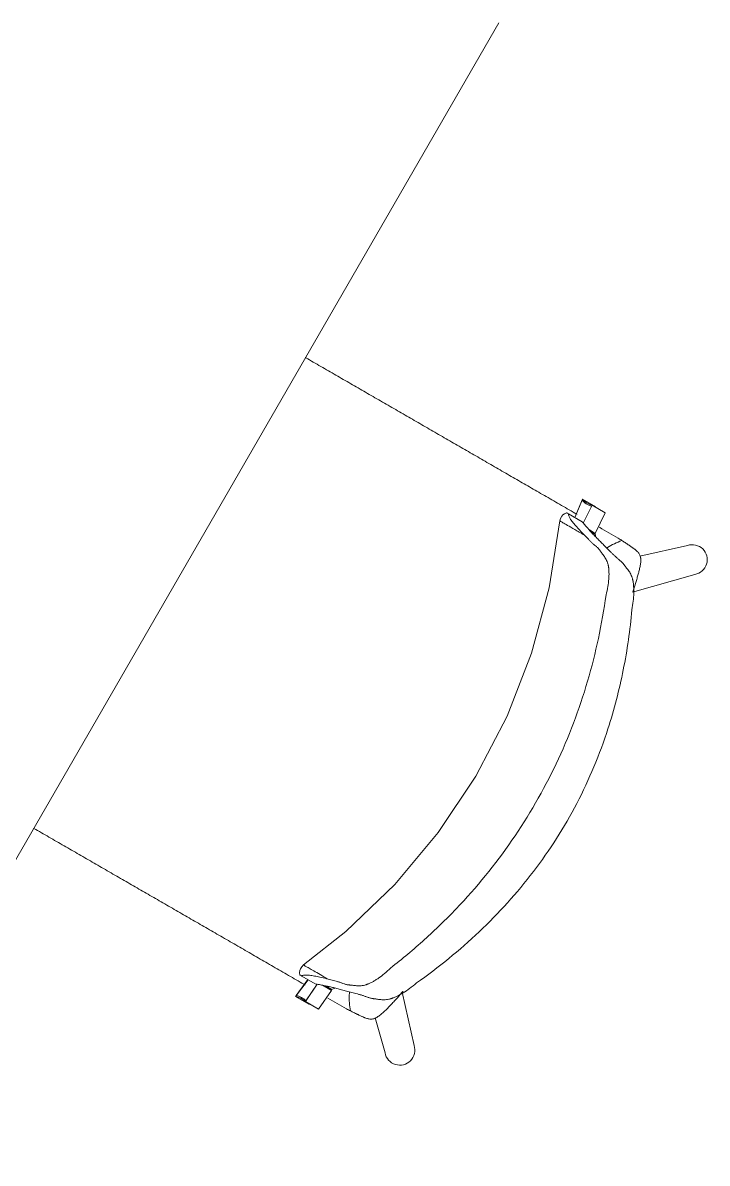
# Model space of a CAD drawing. Header units: millimetres. Extents: x 155927 to 326028, y -36033 to 97293.
# Drawn here: x 176135 to 176732, y 22766 to 23762 of the extents above; entities that cross this region are included whole.
import ezdxf

# ---------------------------------------------------------------- set-up
doc = ezdxf.new("R2010")
doc.units = ezdxf.units.MM
doc.header["$MEASUREMENT"] = 0
doc.layers.add('I-FURN', color=8, linetype='CONTINUOUS', lineweight=9)

msp = doc.modelspace()

# ---------------------------------------------------------------- linework, layer by layer
at = {"layer": 'I-FURN'}
for p, q in [((175975.36, 22766.09), (176550.34, 23762.03)), ((176623.04, 23345.04), (176616.61, 23330.01)), ((176623.49, 23345.88), (176616.69, 23329.97)), ((176635.03, 23339.21), (176623.49, 23345.88)), ((176624.09, 23325.11), (176631.74, 23340.73)), ((176631.74, 23340.73), (176643.29, 23334.07)), ((176603.58, 23327.01), (176594.43, 23268.63)), ((176604.14, 23329.09), (176603.58, 23327.01)), ((176605.27, 23331.07), (176604.14, 23329.09)), ((176606.28, 23332.19), (176605.27, 23331.07)), ((176607.78, 23333.33), (176606.28, 23332.19)), ((176609.5, 23334.12), (176607.78, 23333.33)), ((176611.29, 23333.09), (176623.09, 23326.27)), ((176643.29, 23334.07), (176634.52, 23316.15)), ((176634.52, 23316.15), (176629.4, 23319.1)), ((176634.06, 23315.31), (176631.45, 23316.82)), ((176715.18, 23305.61), (176673.37, 23296.28)), ((176667.11, 23264.8), (176721.6, 23280.29)), ((176594.43, 23268.63), (176579.02, 23211.56)), ((176579.02, 23211.56), (176557.53, 23156.48)), ((176557.53, 23156.48), (176530.21, 23104.04)), ((176530.21, 23104.04), (176497.39, 23054.86)), ((176497.39, 23054.86), (176459.44, 23009.51)), ((176459.44, 23009.51), (176416.81, 22968.53)), ((176416.81, 22968.53), (176379.69, 22939.24)), ((176377.03, 22935.75), (176378.18, 22937.71)), ((176378.18, 22937.71), (176379.69, 22939.24)), ((176383.81, 22926.34), (176372.86, 22911.73)), ((176383.69, 22926.41), (176373.31, 22912.56)), ((176376.33, 22932.44), (176376.56, 22934.31)), ((176376.5, 22930.56), (176376.33, 22932.44)), ((176376.56, 22934.31), (176377.03, 22935.75)), ((176378.29, 22929.52), (176390.1, 22922.71)), ((176381.44, 22907.15), (176391.7, 22922.41)), ((176381.89, 22907.99), (176391.6, 22922.43)), ((176404.12, 22917.04), (176392.99, 22900.48)), ((176396.47, 22921.46), (176404.12, 22917.04)), ((176399.46, 22920.83), (176404.57, 22917.88)), ((176372.86, 22911.73), (176384.41, 22905.06)), ((176392.99, 22900.48), (176381.44, 22907.15)), ((176476.31, 22868.83), (176465.95, 22915.35)), ((176442.32, 22892.97), (176450.99, 22862.42))]:
    msp.add_line(p, q, dxfattribs=at)
for centre, start, end in [((176719.23, 23293.16), 280.41756, 108.03379), ((176463.86, 22864.78), 190.39413, 18.01036)]:
    msp.add_arc(centre, 13.09, start, end, dxfattribs=at)
for centre, start_param, end_param in [((176635.95, 23356.63), 5.960696, 6.540192), ((176636.4, 23357.46), 5.960696, 6.540192), ((176369.29, 22894.74), 2.884586, 3.464082), ((176369.74, 22895.58), 2.884586, 3.464082), ((176380.83, 22888.08), 3.380441, 3.464082)]:
    msp.add_ellipse(centre, major_axis=(-8.7, -15.06), ratio=0.978487, start_param=start_param, end_param=end_param, dxfattribs=at)
for points, knots in [([(176381.28, 23469.79), (176381.46, 23469.68), (176383.8, 23468.33), (176388.32, 23465.72), (176394.91, 23461.92), (176401.52, 23458.1), (176410.24, 23453.07), (176421.05, 23446.82), (176431.83, 23440.6), (176440.53, 23435.58), (176447.14, 23431.76), (176453.75, 23427.94), (176462.48, 23422.9), (176473.32, 23416.65), (176486.28, 23409.17), (176499.41, 23401.58), (176512.52, 23394.01), (176525.41, 23386.57), (176536.19, 23380.35), (176544.88, 23375.33), (176551.49, 23371.52), (176558.05, 23367.73), (176566.63, 23362.78), (176577.22, 23356.66), (176587.93, 23350.48), (176596.68, 23345.42), (176603.38, 23341.56), (176610.14, 23337.66), (176615.2, 23334.74), (176618.03, 23333.1), (176618.64, 23332.75)], [-0.7515277, -0.7515277, -0.7515277, -0.7515277, -0.75, -0.7321429, -0.7142857, -0.6964286, -0.6785714, -0.6428571, -0.6071429, -0.5892857, -0.5714286, -0.5535714, -0.5357143, -0.5, -0.4642857, -0.4285714, -0.3928571, -0.3571429, -0.3214286, -0.3035714, -0.2857143, -0.2678571, -0.25, -0.2142857, -0.1785714, -0.1607143, -0.1428571, -0.125, -0.1071429, -0.1022726, -0.1022726, -0.1022726, -0.1022726]), ([(176603.58, 23327.01), (176603.58, 23327.01), (176603.7, 23326.94), (176604.15, 23326.68), (176604.93, 23326.23), (176606.66, 23325.24), (176610.04, 23323.28), (176616.28, 23319.68), (176621.93, 23316.42), (176625.18, 23314.54)], [0.3374293, 0.3374293, 0.3374293, 0.3374293, 0.3888889, 0.4444444, 0.5138889, 0.5833333, 0.7222222, 0.8611111, 1, 1, 1, 1]), ([(176628.06, 23320.59), (176629.35, 23319.06), (176631.62, 23316.53), (176635.25, 23312.76), (176638.23, 23309.75), (176641.33, 23306.64), (176644.62, 23303.37), (176647.58, 23300.41), (176650.05, 23297.98), (176651.62, 23296.41), (176652.91, 23295.21), (176654.21, 23294.1), (176655.54, 23293.02), (176656.88, 23291.84), (176657.88, 23290.87), (176658.71, 23289.97), (176659.28, 23289.27), (176659.61, 23288.85), (176659.86, 23288.53), (176660.1, 23288.19), (176660.44, 23287.76), (176661.04, 23286.99), (176661.94, 23285.87), (176663.04, 23284.47), (176664.12, 23282.96), (176665.15, 23281.31), (176666.07, 23279.47), (176666.73, 23277.75), (176667.11, 23276.44), (176667.29, 23275.65), (176667.42, 23275.05), (176667.54, 23274.42), (176667.68, 23273.58), (176667.9, 23272.06), (176668.13, 23269.77), (176668.26, 23266.83), (176668.24, 23262.68), (176667.83, 23257.02), (176667.07, 23252), (176666.57, 23249.37)], [0, 0, 0, 0, 0.142857, 0.214286, 0.285714, 0.357143, 0.428571, 0.5, 0.535714, 0.571429, 0.589286, 0.607143, 0.642857, 0.660714, 0.678571, 0.696429, 0.705357, 0.709821, 0.714286, 0.71875, 0.723214, 0.732143, 0.75, 0.767857, 0.785714, 0.803571, 0.821429, 0.839286, 0.848214, 0.852679, 0.857143, 0.861607, 0.866071, 0.875, 0.892857, 0.910714, 0.928571, 0.964286, 1, 1, 1, 1]), ([(176634.75, 23313.37), (176634.72, 23313.85), (176634.65, 23314.83), (176634.53, 23315.71), (176634.47, 23316.15)], [-0.5281276, -0.5281276, -0.5281276, -0.5281276, -0.3333333, -0.1258677, -0.1258677, -0.1258677, -0.1258677]), ([(176643.99, 23262.41), (176644.62, 23264.91), (176645.65, 23269.69), (176646.35, 23275.12), (176646.58, 23279.13), (176646.59, 23281.98), (176646.46, 23284.2), (176646.31, 23285.69), (176646.21, 23286.52), (176646.12, 23287.13), (176646.02, 23287.72), (176645.86, 23288.5), (176645.53, 23289.81), (176644.93, 23291.54), (176644.04, 23293.41), (176643.04, 23295.12), (176641.99, 23296.67), (176640.94, 23298.11), (176640.09, 23299.23), (176639.53, 23299.99), (176639.22, 23300.42), (176639, 23300.74), (176638.78, 23301.05), (176638.49, 23301.45), (176637.98, 23302.11), (176637.26, 23302.93), (176636.41, 23303.78), (176635.28, 23304.8), (176634.14, 23305.71), (176632.99, 23306.69), (176632.11, 23307.52), (176631.24, 23308.4), (176630.07, 23309.57), (176628.03, 23311.61), (176626.32, 23313.37), (176625.18, 23314.54)], [0, 0, 0, 0, 0.0625, 0.125, 0.15625, 0.1875, 0.21875, 0.234375, 0.242188, 0.25, 0.257812, 0.265625, 0.28125, 0.3125, 0.34375, 0.375, 0.40625, 0.4375, 0.46875, 0.484375, 0.492188, 0.5, 0.507812, 0.515625, 0.53125, 0.5625, 0.59375, 0.625, 0.6875, 0.71875, 0.75, 0.78125, 0.8125, 0.875, 1, 1, 1, 1]), ([(176657.88, 23309.85), (176655.56, 23309.03), (176651.19, 23307.15), (176646.85, 23304.74), (176644.66, 23303.29), (176644.33, 23303.07)], [0, 0, 0, 0, 0.02777778, 0.05555556, 0.06066679, 0.06066679, 0.06066679, 0.06066679]), ([(176657.88, 23309.85), (176658.78, 23309.27), (176660.17, 23308.35), (176661.8, 23307.28), (176662.72, 23306.67), (176663.4, 23306.21), (176664.07, 23305.76), (176664.9, 23305.19), (176665.91, 23304.5), (176666.92, 23303.79), (176667.64, 23303.26), (176668.06, 23302.95), (176668.38, 23302.72), (176668.69, 23302.48), (176669.1, 23302.16), (176669.8, 23301.61), (176670.73, 23300.82), (176671.73, 23299.86), (176672.58, 23298.87), (176673.32, 23297.72), (176673.89, 23296.35), (176674.2, 23295.06), (176674.33, 23293.97), (176674.36, 23293.17), (176674.36, 23292.37), (176674.31, 23291.27), (176674.15, 23289.84), (176673.87, 23288.06), (176673.5, 23286.22), (176673.09, 23284.45), (176672.69, 23282.85), (176672.28, 23281.29), (176671.82, 23279.62), (176671.3, 23277.8), (176670.59, 23275.36), (176669.26, 23271.02), (176668.09, 23267.36), (176667.35, 23265.09)], [0, 0, 0, 0, 0.0625, 0.09375, 0.109375, 0.125, 0.140625, 0.15625, 0.1875, 0.21875, 0.234375, 0.242188, 0.25, 0.257812, 0.265625, 0.28125, 0.3125, 0.34375, 0.375, 0.40625, 0.4375, 0.46875, 0.484375, 0.5, 0.515625, 0.53125, 0.5625, 0.59375, 0.625, 0.65625, 0.6875, 0.71875, 0.75, 0.78125, 0.8125, 0.875, 1, 1, 1, 1]), ([(176455.85, 22936.54), (176466.03, 22944.45), (176485.75, 22960.97), (176522.71, 22996.88), (176563.53, 23046.88), (176602.27, 23113.98), (176625.16, 23174.33), (176637.78, 23224.3), (176642.23, 23249.63), (176643.99, 23262.41)], [-1, -1, -1, -1, -0.9, -0.8, -0.6, -0.4, -0.2, -0.1, 0, 0, 0, 0]), ([(176666.57, 23249.37), (176665.01, 23231.72), (176659.99, 23196.69), (176645.19, 23139.5), (176620.29, 23079.37), (176582.08, 23019.49), (176542.36, 22975.68), (176506.89, 22944.52), (176488.1, 22930.29), (176478.43, 22923.5)], [-1, -1, -1, -1, -0.863636, -0.727273, -0.545455, -0.363636, -0.181818, -0.090909, 0, 0, 0, 0]), ([(176381.24, 22921.72), (176380.85, 22921.94), (176376.06, 22924.71), (176366.71, 22930.11), (176353.36, 22937.82), (176340.31, 22945.35), (176329.49, 22951.59), (176320.78, 22956.63), (176314.14, 22960.46), (176307.49, 22964.3), (176298.75, 22969.35), (176287.94, 22975.59), (176277.18, 22981.8), (176268.52, 22986.8), (176261.96, 22990.59), (176255.4, 22994.37), (176246.78, 22999.35), (176236.09, 23005.52), (176225.38, 23011.7), (176216.7, 23016.71), (176210.1, 23020.53), (176203.47, 23024.35), (176194.73, 23029.4), (176183.84, 23035.69), (176170.75, 23043.25), (176157.45, 23050.92), (176148.53, 23056.07), (176144.06, 23058.65), (176143.93, 23058.73)], [-0.896036, -0.896036, -0.896036, -0.896036, -0.8928571, -0.8571429, -0.8214286, -0.7857143, -0.75, -0.7321429, -0.7142857, -0.6964286, -0.6785714, -0.6428571, -0.6071429, -0.5892857, -0.5714286, -0.5535714, -0.5357143, -0.5, -0.4642857, -0.4464286, -0.4285714, -0.4107143, -0.3928571, -0.3571429, -0.3214286, -0.2857143, -0.25, -0.2489174, -0.2489174, -0.2489174, -0.2489174]), ([(176401.3, 22926.76), (176398.7, 22928.26), (176394.05, 22930.95), (176388.52, 22934.14), (176384.4, 22936.52), (176382.11, 22937.84), (176380.87, 22938.56), (176380.23, 22938.93), (176379.81, 22939.17), (176379.69, 22939.24), (176379.69, 22939.24)], [0, 0, 0, 0, 0.1111111, 0.2222222, 0.3333333, 0.4444444, 0.5, 0.5555556, 0.6111111, 0.6625707, 0.6625707, 0.6625707, 0.6625707]), ([(176401.3, 22926.76), (176402.88, 22926.37), (176405.26, 22925.76), (176408.05, 22925.02), (176409.64, 22924.59), (176410.85, 22924.27), (176412, 22923.93), (176413.42, 22923.42), (176414.78, 22922.89), (176416.23, 22922.42), (176417.4, 22922.11), (176418.47, 22921.9), (176419.29, 22921.78), (176419.78, 22921.73), (176420.16, 22921.7), (176420.55, 22921.67), (176421.07, 22921.61), (176422.01, 22921.51), (176423.41, 22921.34), (176425.18, 22921.14), (176427.05, 22921.01), (176429.02, 22921), (176431.09, 22921.17), (176432.89, 22921.51), (176434.19, 22921.88), (176434.94, 22922.13), (176435.51, 22922.34), (176436.08, 22922.57), (176436.85, 22922.89), (176438.21, 22923.5), (176440.2, 22924.51), (176442.66, 22925.94), (176446.02, 22928.14), (176450.37, 22931.47), (176454, 22934.74), (176455.85, 22936.54)], [0, 0, 0, 0, 0.125, 0.1875, 0.21875, 0.25, 0.28125, 0.3125, 0.375, 0.40625, 0.4375, 0.46875, 0.484375, 0.492188, 0.5, 0.507812, 0.515625, 0.53125, 0.5625, 0.59375, 0.625, 0.65625, 0.6875, 0.71875, 0.734375, 0.742188, 0.75, 0.757812, 0.765625, 0.78125, 0.8125, 0.84375, 0.875, 0.9375, 1, 1, 1, 1]), ([(176478.43, 22923.5), (176476.4, 22921.76), (176472.44, 22918.59), (176467.74, 22915.41), (176464.15, 22913.31), (176461.55, 22911.96), (176459.45, 22911.01), (176458.02, 22910.44), (176457.22, 22910.14), (176456.62, 22909.93), (176456.03, 22909.74), (176455.26, 22909.51), (176453.93, 22909.18), (176452.12, 22908.88), (176450.06, 22908.77), (176448.11, 22908.83), (176446.27, 22909.01), (176444.5, 22909.26), (176443.09, 22909.48), (176442.12, 22909.62), (176441.57, 22909.69), (176441.16, 22909.74), (176440.76, 22909.79), (176440.23, 22909.87), (176439.34, 22910.02), (176438.15, 22910.28), (176436.81, 22910.67), (176435.12, 22911.23), (176433.52, 22911.84), (176431.9, 22912.42), (176430.64, 22912.8), (176429.35, 22913.16), (176427.66, 22913.63), (176424.73, 22914.43), (176420.69, 22915.52), (176416.21, 22916.73), (176411.97, 22917.86), (176407.87, 22918.93), (176404.06, 22919.87), (176400.58, 22920.65), (176398.48, 22921.07), (176397.5, 22921.24)], [0, 0, 0, 0, 0.035714, 0.071429, 0.089286, 0.107143, 0.125, 0.133929, 0.138393, 0.142857, 0.147321, 0.151786, 0.160714, 0.178571, 0.196429, 0.214286, 0.232143, 0.25, 0.267857, 0.276786, 0.28125, 0.285714, 0.290179, 0.294643, 0.303571, 0.321429, 0.339286, 0.357143, 0.392857, 0.410714, 0.428571, 0.446429, 0.464286, 0.5, 0.571429, 0.642857, 0.714286, 0.785714, 0.857143, 0.928571, 1, 1, 1, 1]), ([(176404.5, 22917.88), (176404.92, 22918.05), (176405.77, 22918.42), (176406.66, 22918.84), (176407.09, 22919.05)], [-0.8810546, -0.8810546, -0.8810546, -0.8810546, -0.6666667, -0.4718724, -0.4718724, -0.4718724, -0.4718724]), ([(176419.98, 22915.76), (176419.9, 22914.87), (176419.67, 22911.77), (176419.75, 22906.28), (176420.31, 22901.57), (176420.75, 22899.14)], [0.93303317, 0.93303317, 0.93303317, 0.93303317, 0.94444444, 0.97222222, 1, 1, 1, 1]), ([(176464.26, 22913.32), (176462.66, 22911.55), (176460.08, 22908.7), (176456.98, 22905.38), (176455.23, 22903.54), (176453.91, 22902.18), (176452.69, 22900.95), (176451.55, 22899.82), (176450.36, 22898.67), (176449.03, 22897.44), (176447.62, 22896.19), (176446.22, 22895.06), (176445.06, 22894.21), (176444.13, 22893.61), (176443.45, 22893.21), (176442.73, 22892.84), (176441.73, 22892.4), (176440.46, 22892.03), (176438.98, 22891.84), (176437.61, 22891.9), (176436.34, 22892.14), (176435, 22892.53), (176433.85, 22892.94), (176433.03, 22893.27), (176432.55, 22893.46), (176432.19, 22893.62), (176431.82, 22893.77), (176431.35, 22893.98), (176430.53, 22894.35), (176429.41, 22894.86), (176428.3, 22895.39), (176427.39, 22895.83), (176426.67, 22896.18), (176425.93, 22896.54), (176424.94, 22897.03), (176423.2, 22897.9), (176421.72, 22898.65), (176420.75, 22899.14)], [0, 0, 0, 0, 0.125, 0.1875, 0.21875, 0.25, 0.28125, 0.3125, 0.34375, 0.375, 0.40625, 0.4375, 0.46875, 0.484375, 0.5, 0.515625, 0.53125, 0.5625, 0.59375, 0.625, 0.65625, 0.6875, 0.71875, 0.734375, 0.742188, 0.75, 0.757812, 0.765625, 0.78125, 0.8125, 0.84375, 0.859375, 0.875, 0.890625, 0.90625, 0.9375, 1, 1, 1, 1])]:
    msp.add_open_spline(points, degree=3, knots=knots, dxfattribs=at)
for points in [[(176611.29, 23333.09), (176610.8, 23333.36), (176610.1, 23333.77), (176609.52, 23334.11), (176609.43, 23334.16), (176609.84, 23333.92), (176610.17, 23333.73)], [(176625.18, 23314.54), (176623.7, 23316.02), (176620.93, 23318.87), (176617.47, 23322.78), (176614.58, 23326.21), (176612.5, 23329.11), (176611.4, 23331.47), (176611.24, 23332.62), (176611.29, 23333.09)], [(176623.09, 23326.27), (176623.84, 23325.39), (176625.39, 23323.56), (176627.13, 23321.6), (176628.06, 23320.59)], [(176638.22, 23321.44), (176643.86, 23318.19), (176649.33, 23315.03), (176654.65, 23311.96)], [(176654.65, 23311.96), (176655.19, 23311.61), (176656.27, 23310.91), (176657.34, 23310.2), (176657.88, 23309.85)], [(176377.16, 22930.18), (176376.84, 22930.36), (176376.43, 22930.6), (176376.52, 22930.54), (176377.1, 22930.21), (176377.81, 22929.8), (176378.29, 22929.52)], [(176378.29, 22929.52), (176378.67, 22929.8), (176379.74, 22930.23), (176382.34, 22930.46), (176385.9, 22930.11), (176390.3, 22929.33), (176395.42, 22928.28), (176399.28, 22927.31), (176401.3, 22926.76)], [(176397.5, 22921.24), (176396.16, 22921.55), (176393.59, 22922.07), (176391.23, 22922.5), (176390.1, 22922.71)], [(176417.32, 22900.89), (176412.03, 22903.94), (176406.57, 22907.09), (176400.94, 22910.35)], [(176464.26, 22913.32), (176465.07, 22914.26), (176465.88, 22915.2), (176466.69, 22916.15)], [(176466.65, 22916.1), (176465.85, 22915.17), (176465.06, 22914.25), (176464.26, 22913.32)], [(176420.75, 22899.14), (176420.18, 22899.43), (176419.04, 22900.01), (176417.89, 22900.6), (176417.32, 22900.89)]]:
    msp.add_open_spline(points, degree=3, dxfattribs=at)

doc.saveas('drawing.dxf')
